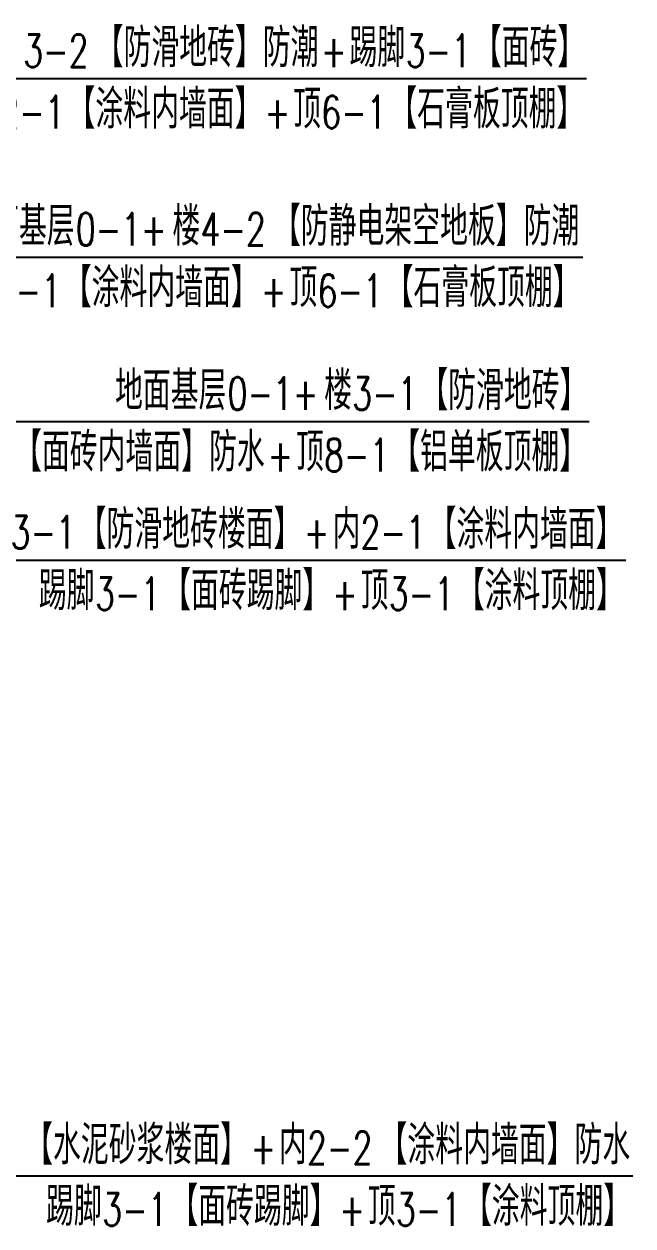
# Model space of a CAD drawing. Extents: x -954573 to 446329, y 489853 to 1226784.
# Drawn here: x -90233 to -62480, y 574552 to 629334 of the extents above; entities that cross this region are included whole.
import ezdxf

# ---------------------------------------------------------------- set-up
doc = ezdxf.new("R2010")
doc.units = 0
doc.header["$LTSCALE"] = 10
doc.header["$MEASUREMENT"] = 0
doc.layers.add('建-引出', color=3, linetype='Continuous')
doc.styles.add('A-STANDARD', font='SIMPLEX', dxfattribs={"bigfont": 'GBCBIG'})

msp = doc.modelspace()

# ---------------------------------------------------------------- linework, layer by layer
at = {"layer": '建-引出'}
for p, q in [((-96700, 626850), (-64600, 626850)), ((-96870, 618710), (-64770, 618710)), ((-96570, 611220), (-64470, 611220)), ((-97180, 604900), (-62810, 604900)), ((-94440, 576840), (-62480, 576840))]:
    msp.add_line(p, q, dxfattribs=at)

# ---------------------------------------------------------------- texts
at = {"layer": '建-引出', "color": 7, "style": 'A-STANDARD'}
for s, height, p in [('【防滑地砖】防潮', 1762.96, (-86966.7, 627375)), ('踢脚', 1762.96, (-75400, 627375)), ('【面砖】', 1762.96, (-69733.3, 627375)), ('【涂料内墙面】', 1762.96, (-88250, 624575)), ('顶', 1763, (-77966.7, 624575)), ('【石膏板顶棚】', 1762.96, (-73583.3, 624575)), ('地面基层', 1762.96, (-93003.3, 619235)), ('楼', 1763, (-83470, 619235)), ('【防静电架空地板】防潮', 1762.963, (-78886.7, 619235)), ('【涂料内墙面】', 1762.96, (-88420, 616435)), ('顶', 1763, (-78136.7, 616435)), ('【石膏板顶棚】', 1762.96, (-73753.3, 616435)), ('地面基层', 1762.96, (-86086.7, 611745)), ('楼', 1763, (-76553.3, 611745)), ('【防滑地砖】', 1762.96, (-72170, 611745)), ('【面砖内墙面】防水', 1762.96, (-90686.7, 608945)), ('【铝单板顶棚】', 1762.96, (-73453.3, 608945)), ('顶', 1763, (-77836.7, 608945)), ('【防滑地砖楼面】', 1762.96, (-87743.3, 605425)), ('内', 1763, (-76176.7, 605425)), ('【涂料内墙面】', 1762.96, (-71793.3, 605425)), ('踢脚', 1762.96, (-89560, 602625)), ('【面砖踢脚】', 1762.96, (-83893.3, 602625)), ('顶', 1763, (-74893.3, 602625)), ('【涂料顶棚】', 1762.96, (-70510, 602625)), ('【水泥砂浆楼面】', 1762.96, (-90180, 577365)), ('内', 1763, (-78613.3, 577365)), ('【涂料内墙面】防水', 1762.96, (-74030, 577365)), ('踢脚', 1762.96, (-89230, 574565)), ('【面砖踢脚】', 1762.96, (-83563.3, 574565)), ('顶', 1763, (-74563.3, 574565)), ('【涂料顶棚】', 1762.96, (-70180, 574565))]:
    msp.add_text(s, height=height, dxfattribs=at).set_placement(p)
at = {"layer": '建-引出', "color": 7, "style": 'A-STANDARD', "width": 0.705882}
for s, p in [('3-2', (-90266.7, 627375)), ('+', (-76700, 627375)), ('3-1', (-72833.3, 627375)), ('2-1', (-91350, 624575)), ('+', (-79266.7, 624575)), ('6-1', (-76683.3, 624575)), ('0-1+', (-87870, 619235)), ('4-2', (-82186.7, 619235)), ('2-1', (-91520, 616435)), ('+', (-79436.7, 616435)), ('6-1', (-76853.3, 616435)), ('0-1+', (-80953.3, 611745)), ('3-1', (-75270, 611745)), ('8-1', (-76553.3, 608945)), ('+', (-79136.7, 608945)), ('3-1', (-90843.3, 605425)), ('+', (-77476.7, 605425)), ('2-1', (-74893.3, 605425)), ('3-1', (-86993.3, 602625)), ('+', (-76193.3, 602625)), ('3-1', (-73610, 602625)), ('+', (-79913.3, 577365)), ('2-2', (-77330, 577365)), ('3-1', (-86663.3, 574565)), ('+', (-75863.3, 574565)), ('3-1', (-73280, 574565))]:
    msp.add_text(s, height=1487.5, dxfattribs=at).set_placement(p)

doc.saveas('drawing.dxf')
